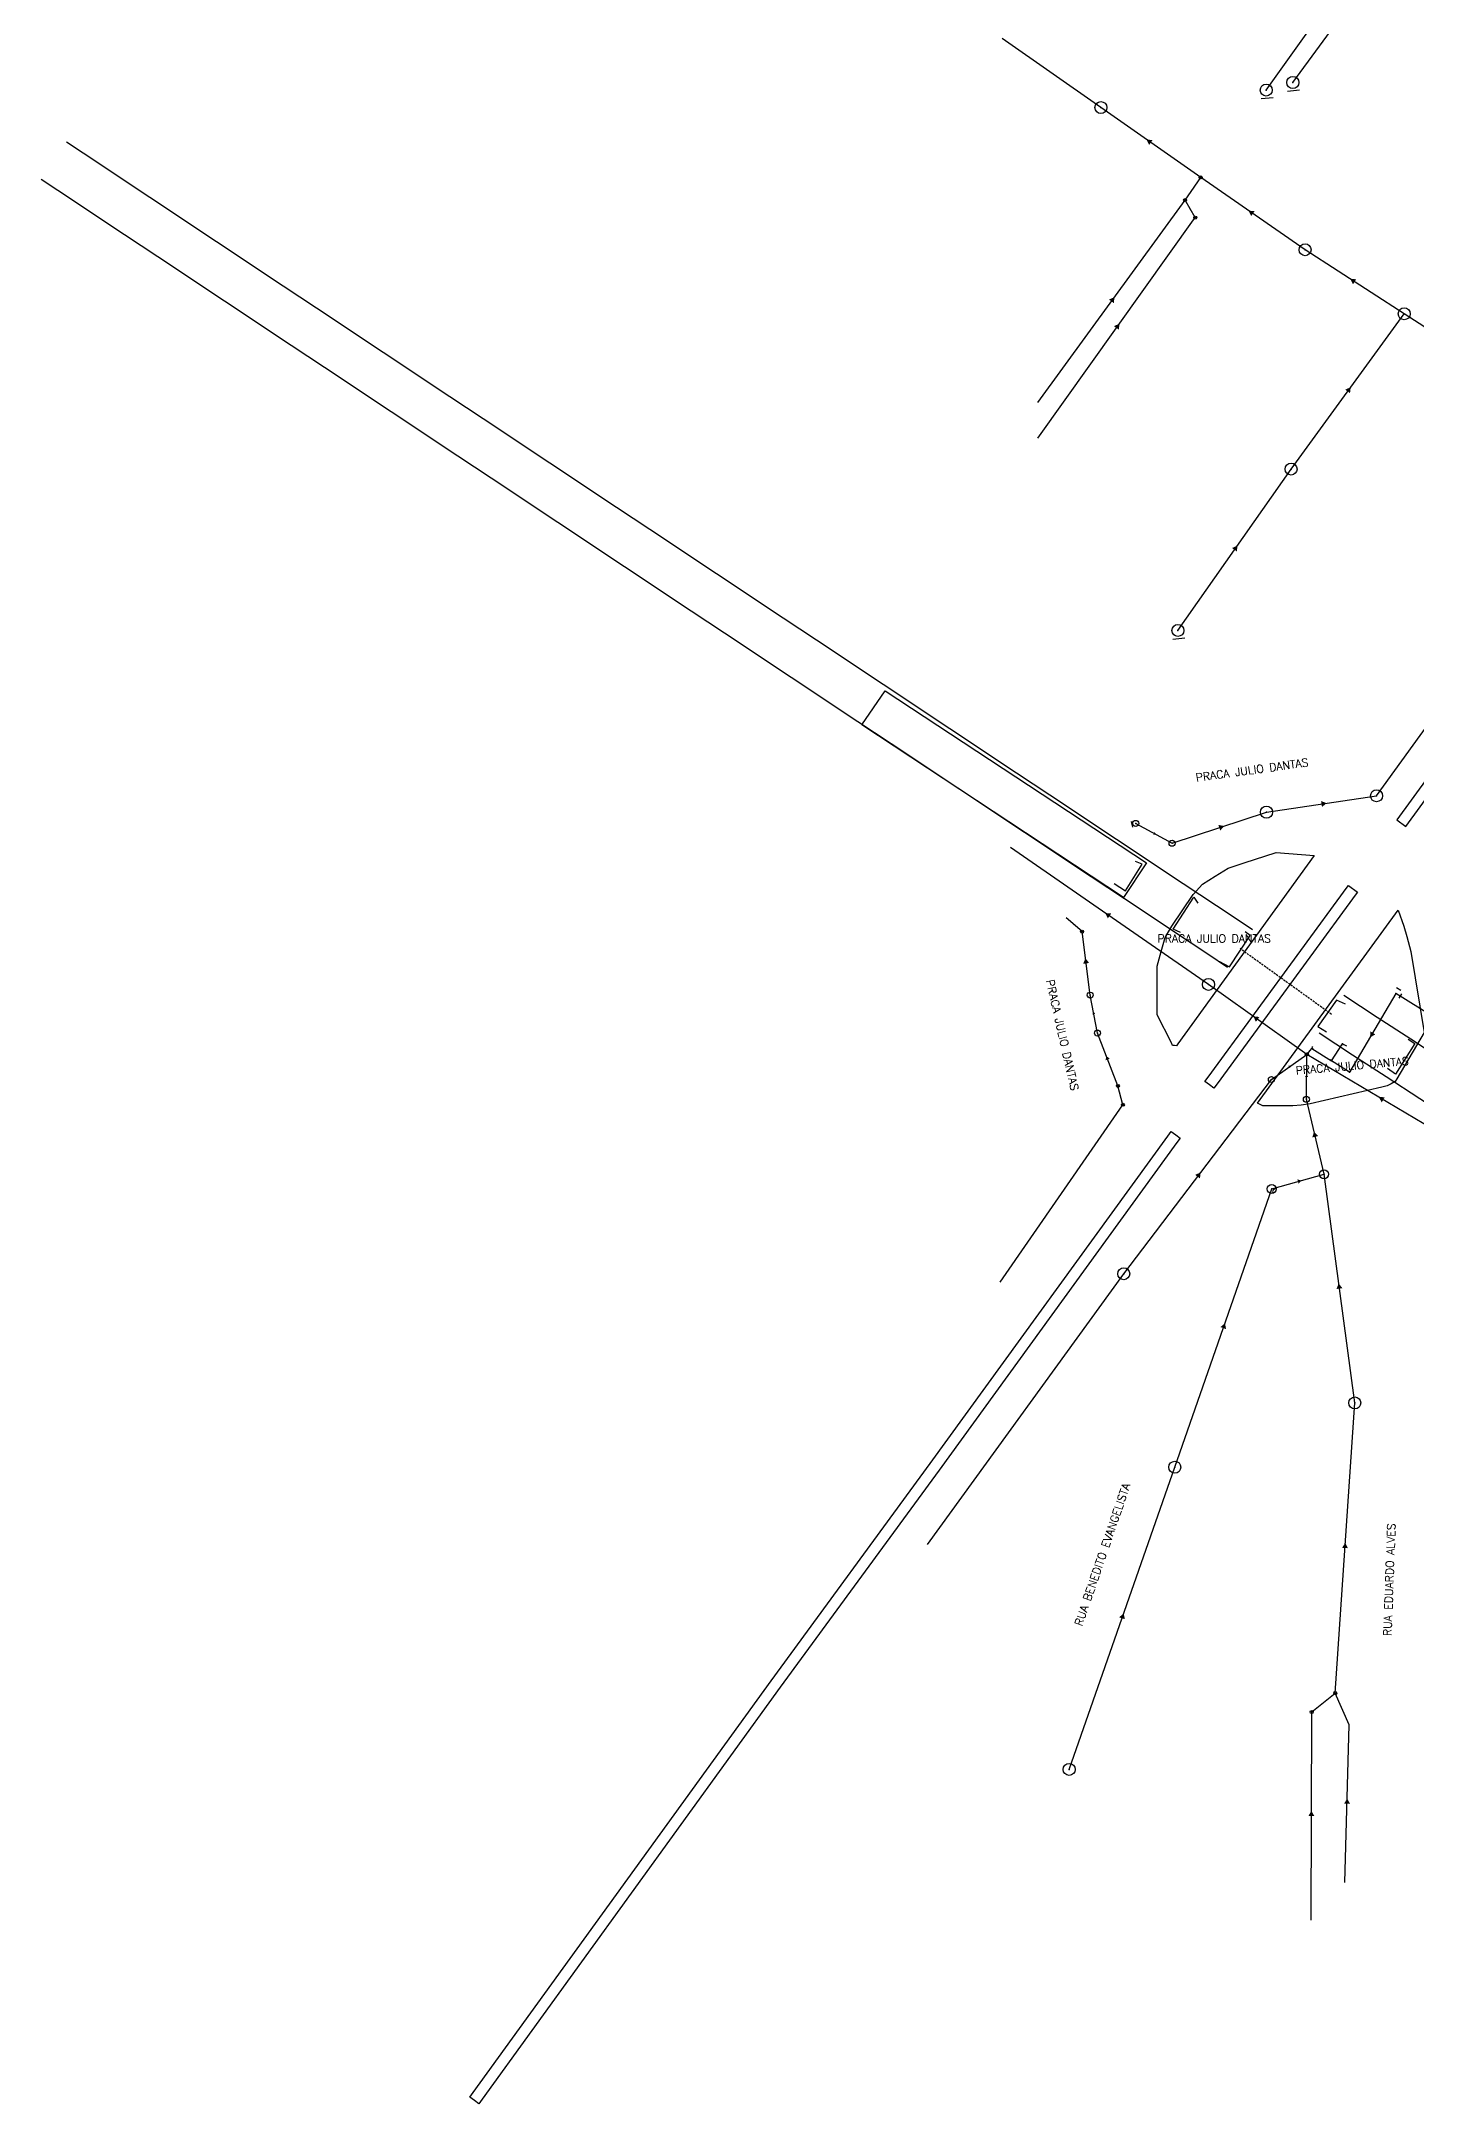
# Model space of a CAD drawing. Extents: x -289 to 361868, y -200 to 7352041.
# Drawn here: x 360473 to 360817, y 7350947 to 7351462 of the extents above; entities that cross this region are included whole.
import ezdxf
from ezdxf.enums import TextEntityAlignment as Align

# ---------------------------------------------------------------- set-up
doc = ezdxf.new("R2010")
doc.units = 0
doc.linetypes.add('DASHED', pattern=[0.75, 0.5, -0.25])
for name, color, linetype in [('ALINHA-DEF', 7, 'Continuous'), ('EIXO-RIO-INV', 9, 'DASHED'), ('ESGOTO', 7, 'Continuous'), ('JARDIM', 2, 'Continuous'), ('MARGEM', 130, 'Continuous'), ('PONTE', 3, 'Continuous'), ('PRACA', 2, 'Continuous'), ('TXT-LOGRAD', 3, 'Continuous'), ('TXT-PRACA', 2, 'Continuous')]:
    doc.layers.add(name, color=color, linetype=linetype)
doc.styles.add('SABESP', font='ROMANS.shx', dxfattribs={"height": 2})

# ---------------------------------------------------------------- blocks, each defined once
blk = doc.blocks.new('DRE010A')
at = {"color": 0}
blk.add_line((-2.49, -0.2), (-0.5, -2.45), dxfattribs=at)
blk.add_point((0, 0), dxfattribs=at)
blk = doc.blocks.new('DGE001A')
at = {"color": 0}
blk.add_lwpolyline([(0, 0, 1.5, 0, 0), (1.3, 0, 0, 0, 0)], format="xyseb", dxfattribs=at)
blk = doc.blocks.new('DRE010B')
at = {"color": 0}
blk.add_arc((0.44, 1.45), 0.934, 182.23392, 323.81844, dxfattribs=at)
blk.add_point((0, 0), dxfattribs=at)
blk = doc.blocks.new('DGE002B')
at = {"color": 0}
for p, q in [((0.63, 1.25), (-0.62, 1.25)), ((1.25, 0.63), (1.25, -0.62))]:
    blk.add_line(p, q, dxfattribs=at)
blk.add_point((0, 0), dxfattribs=at)
blk = doc.blocks.new('DGE002G')
at = {"color": 0}
for p, q in [((0.6, 1.2), (-0.6, 1.2)), ((1.2, -0.6), (1.2, 0.6)), ((-0.6, -1.2), (0.6, -1.2))]:
    blk.add_line(p, q, dxfattribs=at)
blk.add_point((0, 0), dxfattribs=at)
blk = doc.blocks.new('DGE012A')
at = {"color": 0}
blk.add_circle((0, 0), 1.5, dxfattribs=at)
blk.add_point((0, 0), dxfattribs=at)

msp = doc.modelspace()

# ---------------------------------------------------------------- linework, layer by layer
at = {"layer": 'ALINHA-DEF'}
for points in [[(360813.87, 7351266.09), (360956.86, 7351462.29), (360957.69, 7351463.42), (360956.55, 7351464.24), (360955.42, 7351465.07), (360954.6, 7351463.93), (360811.61, 7351267.73), (360813.87, 7351266.09)], [(360763.64, 7351202.32), (360764.47, 7351203.45), (360799.22, 7351250.87), (360799.53, 7351251.29), (360801.79, 7351249.63), (360801.48, 7351249.21), (360766.73, 7351201.79), (360765.9, 7351200.66), (360764.77, 7351201.49), (360763.64, 7351202.32)], [(360579.93, 7350948.47), (360580.75, 7350949.6), (360655.26, 7351052.56), (360694.99, 7351106.85), (360754.41, 7351188.69), (360755.23, 7351189.83), (360756.36, 7351189), (360757.5, 7351188.18), (360756.67, 7351187.05), (360697.25, 7351105.21), (360657.52, 7351050.92), (360583.01, 7350947.96), (360582.19, 7350946.83), (360581.06, 7350947.65), (360579.93, 7350948.47)]]:
    msp.add_lwpolyline(points, close=True, dxfattribs=at)
at = {"layer": 'EIXO-RIO-INV'}
msp.add_lwpolyline([(360795.28, 7351219.12), (360772.45, 7351235.55)], dxfattribs=at)
at = {"layer": 'ESGOTO', "color": 3}
for points in [[(360778.97, 7351450.14), (360810.05, 7351493.73)], [(360785.63, 7351452.03), (360810.45, 7351485.93)], [(360737.66, 7351445.77), (360712.99, 7351463.03)], [(360762.6, 7351428.3), (360737.66, 7351445.77)], [(360758.7, 7351422.65), (360762.6, 7351428.3)], [(360788.67, 7351410.23), (360762.6, 7351428.3)], [(360721.86, 7351372.04), (360758.7, 7351422.65)], [(360721.86, 7351363.14), (360761.22, 7351418.26)], [(360761.22, 7351418.26), (360758.7, 7351422.65)], [(360813.47, 7351394.23), (360788.67, 7351410.23)], [(360785.17, 7351355.41), (360813.47, 7351394.23)], [(360838.77, 7351377.92), (360813.47, 7351394.23)], [(360756.91, 7351315.08), (360785.17, 7351355.41)], [(360806.55, 7351273.75), (360832.91, 7351310.27)], [(360779.05, 7351269.65), (360806.55, 7351273.75)], [(360755.45, 7351261.89), (360779.05, 7351269.65)], [(360746.35, 7351266.85), (360755.45, 7351261.89)], [(360764.55, 7351226.62), (360715.08, 7351260.8)], [(360732.95, 7351239.8), (360729, 7351243.22)], [(360734.98, 7351223.93), (360732.95, 7351239.8)], [(360736.8, 7351214.45), (360734.98, 7351223.93)], [(360789.12, 7351209.1), (360764.55, 7351226.62)], [(360811.4, 7351224.36), (360799.82, 7351204.65)], [(360845.92, 7351202.81), (360811.4, 7351224.36)], [(360741.9, 7351201.23), (360736.8, 7351214.45)], [(360795.27, 7351207.52), (360798.05, 7351211.79)], [(360798.05, 7351211.79), (360799, 7351211.22)], [(360780.26, 7351202.84), (360789.12, 7351209.1)], [(360789.01, 7351197.9), (360789.12, 7351209.1)], [(360789.12, 7351209.1), (360790.36, 7351210.62)], [(360827.35, 7351186.43), (360789.12, 7351209.1)], [(360790.36, 7351210.62), (360795.27, 7351207.52)], [(360799.82, 7351204.65), (360795.27, 7351207.52)], [(360743.14, 7351196.52), (360741.9, 7351201.23)], [(360743.36, 7351154.29), (360780.26, 7351202.84)], [(360712.49, 7351152.17), (360743.14, 7351196.52)], [(360793.43, 7351179.16), (360789.01, 7351197.9)], [(360756.12, 7351105.93), (360780.36, 7351175.47)], [(360780.36, 7351175.47), (360793.43, 7351179.16)], [(360801.11, 7351121.98), (360793.43, 7351179.16)], [(360694.35, 7351086.62), (360743.36, 7351154.29)], [(360796.21, 7351049.49), (360801.11, 7351121.98)], [(360729.73, 7351030.41), (360756.12, 7351105.93)], [(360790.34, 7351044.76), (360796.21, 7351049.49)], [(360799.74, 7351041.5), (360796.21, 7351049.49)], [(360790.17, 7350992.71), (360790.34, 7351044.76)], [(360798.61, 7351002.11), (360799.74, 7351041.5)]]:
    msp.add_lwpolyline(points, dxfattribs=at)
at = {"layer": 'JARDIM'}
msp.add_lwpolyline([(360677.9, 7351291.49), (360683.71, 7351299.98), (360749.07, 7351257.02), (360743.27, 7351248.31), (360677.9, 7351291.49)], close=True, dxfattribs=at)
at = {"layer": 'MARGEM'}
for points in [[(360775.56, 7351240.22), (360770.69, 7351243.46), (360762.36, 7351248.99), (360754.03, 7351254.52), (360745.7, 7351260.06), (360737.37, 7351265.59), (360729.04, 7351271.12), (360720.71, 7351276.66), (360712.38, 7351282.19), (360704.05, 7351287.72), (360695.72, 7351293.26), (360687.39, 7351298.79), (360679.06, 7351304.32), (360670.73, 7351309.86), (360662.4, 7351315.39), (360654.07, 7351320.92), (360645.74, 7351326.46), (360637.41, 7351331.99), (360629.08, 7351337.52), (360620.75, 7351343.06), (360612.42, 7351348.59), (360604.09, 7351354.12), (360595.76, 7351359.65), (360587.43, 7351365.19), (360579.1, 7351370.72), (360570.77, 7351376.25), (360562.44, 7351381.79), (360554.11, 7351387.32), (360545.78, 7351392.85), (360537.45, 7351398.39), (360529.12, 7351403.92), (360520.79, 7351409.45), (360512.46, 7351414.99), (360504.13, 7351420.52), (360495.8, 7351426.05), (360487.47, 7351431.59), (360479.14, 7351437.12)], [(360769.33, 7351230.84), (360764.35, 7351234.15), (360756.02, 7351239.68), (360747.69, 7351245.22), (360739.36, 7351250.75), (360731.03, 7351256.28), (360722.7, 7351261.82), (360714.37, 7351267.35), (360706.04, 7351272.88), (360697.71, 7351278.42), (360689.38, 7351283.95), (360681.05, 7351289.48), (360672.72, 7351295.02), (360664.39, 7351300.55), (360656.06, 7351306.08), (360647.73, 7351311.61), (360639.4, 7351317.15), (360631.07, 7351322.68), (360622.74, 7351328.21), (360614.41, 7351333.75), (360606.08, 7351339.28), (360597.75, 7351344.81), (360589.42, 7351350.35), (360581.09, 7351355.88), (360572.76, 7351361.41), (360564.44, 7351366.95), (360556.11, 7351372.48), (360547.78, 7351378.01), (360539.45, 7351383.55), (360531.12, 7351389.08), (360522.79, 7351394.61), (360514.46, 7351400.15), (360506.13, 7351405.68), (360497.8, 7351411.21), (360489.47, 7351416.75), (360481.14, 7351422.28), (360472.81, 7351427.81)], [(360823.48, 7351207.45), (360815.11, 7351212.91), (360806.73, 7351218.36), (360798.35, 7351223.82)], [(360867.46, 7351156.33), (360860.87, 7351169.63), (360859.23, 7351170.72), (360850.85, 7351176.18), (360842.47, 7351181.64), (360834.1, 7351187.09), (360825.72, 7351192.55), (360817.34, 7351198.01), (360808.96, 7351203.47), (360800.58, 7351208.93), (360792.2, 7351214.39)]]:
    msp.add_lwpolyline(points, dxfattribs=at)
at = {"layer": 'PONTE'}
for points in [[(360740.95, 7351251.81), (360743.81, 7351250), (360747.98, 7351256.66), (360746.3, 7351257.35)], [(360757.52, 7351239.57), (360755.72, 7351240.39), (360760.86, 7351248.43), (360761.85, 7351246.92)], [(360767.29, 7351232.32), (360769.83, 7351230.98), (360774.98, 7351238.82), (360773.71, 7351239.71)], [(360798.8, 7351221.69), (360796.54, 7351222.66), (360791.88, 7351216.05), (360794.04, 7351214.74)], [(360814.44, 7351212.9), (360816.16, 7351211.86), (360811.25, 7351204.16), (360809.26, 7351205.56)]]:
    msp.add_lwpolyline(points, dxfattribs=at)
at = {"layer": 'PRACA'}
for points in [[(360756.91, 7351211.79), (360756.56, 7351211.24), (360756.06, 7351211.31), (360755.56, 7351211.37), (360755.29, 7351212), (360755.29, 7351212), (360751.7, 7351219.02), (360751.73, 7351227.1), (360751.75, 7351231.14), (360752.74, 7351234.84), (360753.68, 7351238.34), (360755.4, 7351241.19), (360755.4, 7351241.19), (360760.7, 7351249.09), (360760.7, 7351249.09), (360763.02, 7351251.65), (360766.2, 7351253.63), (360769.48, 7351255.67), (360773.49, 7351256.96), (360781.5, 7351259.55), (360790.92, 7351258.86), (360790.92, 7351258.86), (360756.91, 7351211.79)], [(360776.81, 7351196.94), (360811.98, 7351245.15), (360813.38, 7351241.13), (360814.11, 7351238.55), (360815.09, 7351234.83), (360818.43, 7351214.57), (360811.6, 7351203), (360811.6, 7351203), (360811.18, 7351202.34), (360810.19, 7351201.79), (360809.2, 7351201.24), (360807.84, 7351200.9), (360807.84, 7351200.9), (360789.93, 7351196.79), (360787.75, 7351196.44), (360785.63, 7351196.22), (360778.14, 7351196.25), (360776.81, 7351196.94)]]:
    msp.add_lwpolyline(points, close=True, dxfattribs=at)

# ---------------------------------------------------------------- block references
at = {"layer": 'ESGOTO', "color": 2}
for name, p, rotation in [('DGE012A', (360785.63, 7351452.03), 53.790161761), ('DGE012A', (360778.97, 7351450.14), 54.510852578), ('DRE010A', (360778.97, 7351450.14), 54.51085357), ('DRE010A', (360785.63, 7351452.03), 53.79016166700001), ('DGE012A', (360737.66, 7351445.77), 144.98949052), ('DGE001A', (360750.13, 7351437.03), 144.98599345), ('DGE001A', (360775.63, 7351419.26), 145.26780706), ('DGE012A', (360788.67, 7351410.23), 145.27287507), ('DGE001A', (360801.07, 7351402.23), 147.17826562), ('DGE001A', (360740.28, 7351397.34), 53.950971727), ('DGE001A', (360741.54, 7351390.7), 54.471643882), ('DGE012A', (360813.47, 7351394.23), 147.19158451), ('DGE001A', (360799.32, 7351374.82), 53.906503774), ('DGE012A', (360785.17, 7351355.41), 53.90775028199999), ('DGE001A', (360771.04, 7351335.24), 54.98053735600001), ('DGE012A', (360756.91, 7351315.08), 54.980349533), ('DRE010A', (360756.91, 7351315.08), 54.98035022699999), ('DGE012A', (360806.55, 7351273.75), 8.479829066), ('DGE012A', (360779.05, 7351269.65), 8.4798290451), ('DGE001A', (360792.8, 7351271.7), 8.489010505599998), ('DGE001A', (360767.25, 7351265.77), 18.187696488), ('DGE001A', (360739.81, 7351243.71), 145.35946823), ('DGE001A', (360733.96, 7351231.86), 97.29809090700003), ('DGE012A', (360764.55, 7351226.62), 144.50868618), ('DGE002B', (360811.4, 7351224.36), 328.024476636), ('DGE001A', (360776.83, 7351217.86), 144.51279794), ('DGE001A', (360805.61, 7351214.5), 239.55538965), ('DGE001A', (360808.23, 7351197.77), 149.33280782), ('DGE001A', (360791.22, 7351188.53), 103.27850206), ('DGE001A', (360761.81, 7351178.56), 52.76343404100001), ('DGE012A', (360743.36, 7351154.29), 54.08607287299999), ('DGE001A', (360797.27, 7351150.57), 97.650590133), ('DGE001A', (360768.24, 7351140.7), 70.782436106), ('DGE012A', (360801.11, 7351121.98), 97.649777347), ('DGE012A', (360756.12, 7351105.93), 70.738354034), ('DGE001A', (360798.66, 7351085.74), 86.13402383499998), ('DGE001A', (360742.93, 7351068.17), 70.73199514699998), ('DGE012A', (360729.73, 7351030.41), 70.738354056), ('DGE001A', (360790.26, 7351018.73), 89.810721468), ('DGE001A', (360799.18, 7351021.81), 88.351847714)]:
    msp.add_blockref(name, p, dxfattribs=dict(at, rotation=rotation))
for name, p, xscale, yscale, rotation in [('DGE012A', (360762.6, 7351428.3), 0.25, 0.25, 145.27287508), ('DGE012A', (360758.7, 7351422.65), 0.2499999999999999, 0.2499999999999999, 55.38403078500001), ('DGE001A', (360760.65, 7351425.47), 0.25, 0.25, 55.39850736699999), ('DGE001A', (360759.96, 7351420.45), 0.25, 0.25, 119.8656642), ('DGE012A', (360761.22, 7351418.26), 0.25, 0.25, 54.47019928), ('DRE010A', (360746.35, 7351266.85), 0.5, 0.5, 331.407198577), ('DGE012A', (360746.35, 7351266.85), 0.4999999999999999, 0.4999999999999999, 330.793244089), ('DGE001A', (360750.9, 7351264.37), 0.5, 0.5, 331.407199568), ('DGE012A', (360755.45, 7351261.89), 0.5, 0.5, 18.201577126), ('DGE001A', (360730.98, 7351241.51), 0.25, 0.25, 139.11324656), ('DGE012A', (360732.95, 7351239.8), 0.25, 0.25, 139.11324654), ('DGE012A', (360734.98, 7351223.93), 0.5, 0.5, 100.86760238), ('DGE001A', (360735.89, 7351219.19), 0.5, 0.5, 100.85394884), ('DGE012A', (360736.8, 7351214.45), 0.5, 0.5, 111.09558523), ('DGE002B', (360798.05, 7351211.79), 0.25, 0.25, 236.9337171500001), ('DGE001A', (360798.52, 7351211.5), 0.25, 0.25, 329.036939495), ('DGE001A', (360739.35, 7351207.84), 0.75, 0.75, 111.12184731), ('DGE001A', (360784.69, 7351205.97), 0.5, 0.5, 35.289419619), ('DGE012A', (360789.12, 7351209.1), 0.25, 0.25, 89.43730136299997), ('DRE010A', (360789.12, 7351209.1), 0.25, 0.25, 144.50868279), ('DGE001A', (360789.74, 7351209.86), 0.25, 0.25, 50.79280835300001), ('DGE002B', (360790.36, 7351210.62), 0.25, 0.25, 327.733148576), ('DGE001A', (360792.82, 7351209.07), 0.25, 0.25, 327.669962531), ('DGE002G', (360795.27, 7351207.52), 0.25, 0.25, 56.933715325), ('DGE001A', (360796.66, 7351209.65), 0.25, 0.25, 56.969345008), ('DGE001A', (360797.55, 7351206.08), 0.25, 0.25, 147.75995185), ('DGE012A', (360741.9, 7351201.23), 0.2499999999999999, 0.2499999999999999, 111.09558522), ('DGE012A', (360780.26, 7351202.84), 0.5, 0.5, 52.763679938), ('DGE001A', (360789.06, 7351203.5), 0.5, 0.5, 89.46514122), ('DGE002B', (360799.82, 7351204.65), 0.25, 0.25, 59.56496372899999), ('DGE001A', (360742.52, 7351198.88), 0.25, 0.25, 104.69598487), ('DGE012A', (360743.14, 7351196.52), 0.25, 0.25, 55.35190841799999), ('DGE012A', (360789.01, 7351197.9), 0.5, 0.5, 103.27120059), ('DGE012A', (360780.36, 7351175.47), 0.75, 0.75, 15.765760905), ('DRE010B', (360780.36, 7351175.47), 0.75, 0.75, 250.78266378), ('DGE001A', (360786.9, 7351177.32), 0.7500000000000001, 0.7500000000000001, 15.78783779699999), ('DGE012A', (360793.43, 7351179.16), 0.7500000000000001, 0.7500000000000001, 97.64977734), ('DGE001A', (360793.28, 7351047.12), 0.25, 0.25, 38.851899401), ('DGE012A', (360796.21, 7351049.49), 0.2499999999999999, 0.2499999999999999, 38.861605124), ('DGE012A', (360790.34, 7351044.76), 0.25, 0.25, 38.861605109), ('DGE001A', (360797.98, 7351045.5), 0.25, 0.25, 113.84192916)]:
    msp.add_blockref(name, p, dxfattribs=dict(at, xscale=xscale, yscale=yscale, rotation=rotation))

# ---------------------------------------------------------------- texts
at = {"layer": 'TXT-LOGRAD', "style": 'SABESP'}
for s, rotation, p in [('PRACA JULIO DANTAS', 7.8558, (360775.43, 7351280.21)), ('PRACA JULIO DANTAS', -77.2133, (360728.03, 7351213.96)), ('PRACA JULIO DANTAS', 4.8812, (360800.47, 7351206.28)), ('RUA BENEDITO EVANGELISTA', 71.1405, (360738.02, 7351084.1)), ('RUA EDUARDO ALVES', 87.9203, (360809.76, 7351077.81))]:
    msp.add_text(s, height=2, rotation=rotation, dxfattribs=at).set_placement(p, align=Align.MIDDLE_CENTER)
at = {"layer": 'TXT-PRACA', "style": 'SABESP'}
msp.add_text('PRACA JULIO DANTAS', height=2, dxfattribs=at).set_placement((360765.98, 7351238.08), align=Align.MIDDLE_CENTER)

doc.saveas('drawing.dxf')
